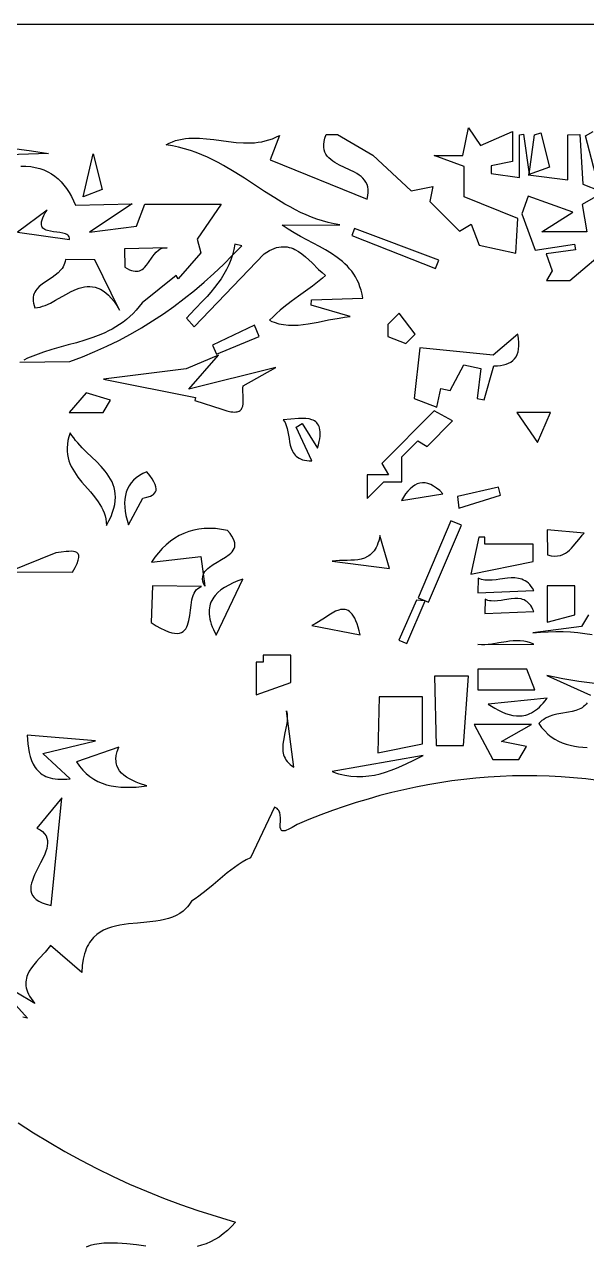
# Model space of a CAD drawing. Header units: metres. Extents: x 0 to 50, y 0 to 30.
# Drawn here: x 26.29 to 32.59, y 16.33 to 30 of the extents above; entities that cross this region are included whole.
import ezdxf

# ---------------------------------------------------------------- set-up
doc = ezdxf.new("R2010")
doc.units = ezdxf.units.M

msp = doc.modelspace()

# ---------------------------------------------------------------- linework, layer by layer
for points in [[(48, 30), (2, 30)], [(26.238218, 26.222037), (26.797942, 26.228798), (26.797942, 26.228798), (26.939576, 26.28139), (27.078008, 26.338122), (27.213312, 26.398916), (27.345566, 26.463694), (27.474843, 26.532381), (27.601221, 26.604899), (27.724773, 26.681171), (27.845577, 26.76112), (27.963708, 26.844668), (28.07924, 26.931739), (28.192251, 27.022255), (28.302815, 27.11614), (28.411007, 27.213316), (28.516905, 27.313707), (28.620583, 27.417235), (28.722116, 27.523822), (28.644764, 27.54187), (28.644764, 27.54187), (28.63483, 27.481486), (28.620415, 27.423064), (28.601796, 27.366431), (28.57925, 27.311414), (28.553054, 27.257839), (28.523482, 27.205535), (28.490813, 27.154328), (28.455323, 27.104047), (28.417288, 27.054517), (28.376985, 27.005566), (28.334689, 26.957022), (28.290679, 26.908712), (28.198617, 26.812102), (28.103013, 26.714353), (28.190136, 26.615785), (28.975247, 27.433006), (28.975247, 27.433006), (29.004464, 27.452338), (29.032804, 27.468758), (29.060304, 27.482385), (29.087003, 27.493336), (29.112936, 27.501727), (29.138142, 27.507678), (29.162659, 27.511305), (29.186522, 27.512725), (29.20977, 27.512056), (29.232439, 27.509416), (29.254568, 27.504922), (29.276192, 27.498692), (29.297351, 27.490842), (29.31808, 27.481491), (29.358401, 27.458753), (29.397453, 27.431419), (29.435534, 27.400428), (29.472944, 27.366719), (29.50998, 27.331233), (29.584123, 27.258686), (29.621828, 27.223505), (29.660352, 27.190305), (29.660352, 27.190305), (29.625978, 27.159191), (29.590376, 27.12913), (29.515997, 27.071237), (29.438232, 27.014765), (29.358097, 26.957853), (29.27661, 26.898641), (29.194787, 26.835268), (29.154068, 26.80144), (29.113645, 26.765874), (29.073648, 26.728336), (29.034202, 26.688596), (29.034202, 26.688596), (29.060141, 26.676991), (29.086221, 26.666935), (29.138806, 26.651182), (29.191959, 26.640765), (29.245684, 26.635109), (29.299983, 26.633639), (29.354859, 26.635782), (29.410314, 26.640964), (29.466351, 26.648611), (29.580182, 26.669003), (29.696373, 26.692364), (29.814946, 26.714104), (29.875133, 26.722931), (29.935923, 26.72963), (29.49985, 26.856395), (29.506018, 26.916368), (30.078044, 26.937508), (30.078044, 26.937508), (30.070133, 26.982274), (30.059877, 27.02474), (30.047378, 27.065011), (30.032742, 27.103192), (30.016071, 27.139391), (29.99747, 27.173711), (29.977043, 27.206259), (29.954893, 27.237141), (29.931124, 27.266462), (29.90584, 27.294328), (29.879146, 27.320844), (29.851144, 27.346117), (29.82194, 27.370251), (29.791636, 27.393353), (29.728145, 27.436883), (29.661504, 27.47755), (29.592543, 27.516202), (29.450987, 27.590837), (29.380053, 27.628512), (29.310123, 27.667552), (29.242029, 27.708803), (29.176601, 27.75311), (29.822936, 27.758919), (29.822936, 27.758919), (29.756557, 27.769915), (29.691505, 27.784185), (29.627685, 27.801511), (29.564998, 27.821674), (29.503347, 27.844456), (29.442636, 27.869639), (29.382767, 27.897005), (29.323643, 27.926336), (29.265167, 27.957412), (29.207242, 27.990017), (29.092655, 28.058937), (28.979106, 28.131349), (28.865816, 28.205507), (28.752009, 28.279666), (28.636909, 28.352078), (28.519736, 28.420999), (28.46013, 28.453605), (28.399715, 28.484682), (28.338393, 28.514013), (28.276068, 28.541381), (28.212642, 28.566565), (28.148018, 28.589349), (28.082099, 28.609514), (28.014788, 28.626841), (27.945988, 28.641113), (27.875601, 28.65211), (27.875601, 28.65211), (27.910288, 28.670856), (27.945678, 28.686525), (27.981734, 28.699326), (28.018416, 28.709468), (28.055686, 28.717158), (28.093505, 28.722603), (28.131836, 28.726013), (28.17064, 28.727595), (28.249512, 28.726108), (28.329815, 28.719805), (28.411241, 28.71035), (28.493482, 28.699408), (28.576232, 28.688642), (28.659183, 28.679717), (28.742028, 28.674296), (28.783314, 28.67342), (28.824459, 28.674044), (28.865423, 28.676376), (28.906169, 28.680625), (28.946658, 28.686997), (28.986851, 28.695702), (29.02671, 28.706946), (29.066197, 28.720939), (29.105274, 28.737888), (29.143901, 28.758001), (29.042516, 28.484323), (30.128707, 28.044942), (30.128707, 28.044942), (30.137043, 28.084054), (30.140606, 28.119856), (30.139727, 28.152573), (30.134735, 28.18243), (30.125963, 28.20965), (30.11374, 28.23446), (30.098398, 28.257084), (30.080268, 28.277746), (30.059681, 28.296672), (30.036967, 28.314086), (30.012457, 28.330213), (29.986482, 28.345278), (29.93146, 28.373121), (29.87455, 28.399412), (29.818396, 28.42595), (29.765647, 28.454534), (29.741376, 28.470155), (29.718949, 28.486961), (29.698696, 28.505178), (29.680948, 28.525031), (29.666037, 28.546743), (29.654292, 28.57054), (29.646046, 28.596647), (29.641628, 28.625288), (29.64137, 28.656688), (29.645602, 28.691073), (29.654656, 28.728666), (29.668862, 28.769693), (29.79523, 28.767559), (30.19109, 28.536617), (30.621009, 28.136242), (30.861654, 28.185303), (30.829131, 28.018485), (31.161856, 27.685487), (31.292599, 27.763997), (31.380754, 27.531398), (31.794064, 27.441061), (31.816002, 27.828941), (31.213045, 28.070573), (31.213045, 28.410471), (30.876813, 28.531614), (31.200113, 28.531614), (31.263673, 28.84389), (31.396047, 28.645165), (31.756191, 28.802562), (31.756191, 28.466901), (31.514983, 28.417725), (31.517119, 28.330097), (31.833783, 28.28688), (31.833783, 28.764582), (31.87995, 28.770883), (31.940766, 28.324531), (32.000509, 28.763007), (32.07405, 28.78556), (32.168781, 28.400707), (31.932173, 28.315458), (32.376928, 28.259818), (32.376928, 28.764582), (32.508635, 28.76787), (32.542372, 28.211739), (32.734108, 28.138952), (32.572945, 28.754949), (32.66086, 28.800547)], [(26.175326, 28.611123), (26.366697, 28.585841), (26.558029, 28.557268), (25.548817, 28.521498)], [(27.056743, 28.55342), (27.161139, 28.152904), (26.946386, 28.071379), (27.056743, 28.55342)], [(26.246695, 28.414408), (26.304252, 28.413346), (26.358834, 28.408376), (26.410532, 28.399583), (26.459434, 28.387053), (26.50563, 28.370872), (26.549208, 28.351124), (26.590258, 28.327896), (26.628868, 28.301274), (26.665128, 28.271344), (26.699127, 28.23819), (26.730953, 28.201898), (26.760696, 28.162556), (26.788444, 28.120247), (26.814288, 28.075058), (26.838315, 28.027074), (26.860615, 27.976382), (27.494566, 27.991988), (27.016942, 27.67331), (27.544736, 27.740744), (27.638454, 27.988022), (28.491134, 27.988022), (28.222913, 27.595515), (28.262814, 27.442433), (28.011088, 27.151741), (27.987174, 27.191247), (27.60551, 26.885843), (27.60551, 26.885843), (27.573345, 26.842716), (27.539808, 26.802547), (27.504968, 26.765184), (27.468893, 26.730476), (27.431652, 26.69827), (27.393316, 26.668417), (27.353952, 26.640765), (27.31363, 26.615162), (27.27242, 26.591457), (27.230389, 26.569498), (27.187608, 26.549135), (27.144146, 26.530216), (27.055453, 26.496105), (26.964863, 26.465954), (26.872929, 26.438552), (26.780205, 26.41269), (26.594596, 26.360739), (26.502817, 26.332229), (26.412459, 26.300416), (26.324075, 26.264089), (26.280797, 26.243855)], [(31.930903, 28.076824), (31.859564, 27.878499), (32.011305, 27.474511), (32.451962, 27.539467), (32.460816, 27.47588), (32.133393, 27.431195), (32.201376, 27.2422), (32.136392, 27.133805), (32.397276, 27.133805), (32.855756, 27.521878), (32.684983, 28.072054), (32.537762, 27.983649), (32.586592, 27.677398), (32.082663, 27.677398), (32.430824, 27.898568), (31.930903, 28.076824)], [(26.209432, 27.673648), (26.795156, 27.59474), (26.795156, 27.59474), (26.793256, 27.609267), (26.788794, 27.621827), (26.781986, 27.632588), (26.77305, 27.641718), (26.762205, 27.649387), (26.749666, 27.655765), (26.720378, 27.66532), (26.686926, 27.671736), (26.65105, 27.676367), (26.614487, 27.680563), (26.578977, 27.685679), (26.546258, 27.693066), (26.531489, 27.698034), (26.51807, 27.704077), (26.506219, 27.711364), (26.496152, 27.720065), (26.488087, 27.730348), (26.482242, 27.742382), (26.478833, 27.756337), (26.478079, 27.772382), (26.480196, 27.790685), (26.485402, 27.811416), (26.493914, 27.834743), (26.50595, 27.860837), (26.521727, 27.889865), (26.541462, 27.921998), (26.209432, 27.673648)], [(29.955448, 27.636247), (30.894326, 27.267802), (30.930129, 27.362231), (29.98649, 27.717132), (29.955448, 27.636247)], [(27.411029, 27.488275), (27.41448, 27.28221), (27.41448, 27.28221), (27.440232, 27.267065), (27.464304, 27.255282), (27.486792, 27.246666), (27.507795, 27.241024), (27.527407, 27.238159), (27.545728, 27.237878), (27.562852, 27.239985), (27.578878, 27.244287), (27.593902, 27.250587), (27.608021, 27.258692), (27.621333, 27.268406), (27.633933, 27.279535), (27.657387, 27.30526), (27.679159, 27.334306), (27.72076, 27.396137), (27.742139, 27.425804), (27.764937, 27.452563), (27.78993, 27.474855), (27.803491, 27.483839), (27.817892, 27.491122), (27.833229, 27.496509), (27.849599, 27.499806), (27.867099, 27.500818), (27.885826, 27.49935), (27.411029, 27.488275)], [(26.748189, 27.368664), (26.748189, 27.368664), (26.744827, 27.346037), (26.7392, 27.324833), (26.731485, 27.304947), (26.721863, 27.286272), (26.710512, 27.268704), (26.697613, 27.252137), (26.667883, 27.221584), (26.634107, 27.19377), (26.597718, 27.167851), (26.522836, 27.118323), (26.487209, 27.093027), (26.454704, 27.066252), (26.426753, 27.037154), (26.414934, 27.02147), (26.404791, 27.004889), (26.396503, 26.987305), (26.39025, 26.968613), (26.386211, 26.948708), (26.384565, 26.927483), (26.385491, 26.904834), (26.389168, 26.880656), (26.395776, 26.854842), (26.405493, 26.827287), (26.405493, 26.827287), (26.434304, 26.830756), (26.463136, 26.836862), (26.491993, 26.845316), (26.520879, 26.855826), (26.578748, 26.881849), (26.63677, 26.912606), (26.753378, 26.97901), (26.812016, 27.010003), (26.870911, 27.036419), (26.900463, 27.047184), (26.93009, 27.055933), (26.959794, 27.062373), (26.989579, 27.066215), (27.019448, 27.067168), (27.049404, 27.06494), (27.079451, 27.059241), (27.109592, 27.04978), (27.13983, 27.036266), (27.170168, 27.018407), (27.20061, 26.995914), (27.231159, 26.968495), (27.261818, 26.935859), (27.292591, 26.897715), (27.323481, 26.853773), (27.354491, 26.803742), (27.078821, 27.366773), (26.748189, 27.368664)], [(30.485816, 26.768373), (30.359532, 26.641984), (30.359532, 26.507201), (30.561918, 26.430371), (30.666928, 26.535468), (30.485816, 26.768373)], [(28.438667, 26.310512), (28.919525, 26.505719), (28.864059, 26.634556), (28.394692, 26.409555), (28.438667, 26.310512)], [(31.81381, 26.532547), (31.540868, 26.297057), (30.719336, 26.381836), (30.652905, 25.814749), (30.909747, 25.717246), (30.954152, 25.924644), (31.058524, 25.90226), (31.212382, 26.190981), (31.400616, 26.150612), (31.35868, 25.814847), (31.439108, 25.7973), (31.548451, 26.180127), (31.548451, 26.180127), (31.585902, 26.180901), (31.621113, 26.183988), (31.653969, 26.189498), (31.684354, 26.197545), (31.71215, 26.208238), (31.737242, 26.221691), (31.759512, 26.238015), (31.778846, 26.257321), (31.795126, 26.279722), (31.808236, 26.305328), (31.818059, 26.334253), (31.82448, 26.366606), (31.827382, 26.4025), (31.826649, 26.442047), (31.822163, 26.485359), (31.81381, 26.532547)], [(27.175146, 26.028634), (28.204369, 25.823556), (28.198167, 25.789632), (28.499594, 25.694667), (28.499594, 25.694667), (28.55559, 25.676273), (28.602333, 25.665649), (28.622488, 25.663041), (28.640633, 25.662123), (28.656869, 25.662811), (28.671297, 25.665021), (28.684018, 25.668668), (28.695133, 25.67367), (28.704743, 25.67994), (28.71295, 25.687397), (28.719854, 25.695954), (28.725556, 25.705529), (28.73376, 25.727393), (28.73837, 25.752316), (28.740194, 25.779625), (28.738718, 25.838709), (28.735801, 25.89926), (28.735822, 25.928403), (28.737908, 25.955894), (29.106299, 26.159095), (28.12903, 25.918589), (28.463082, 26.299657), (28.100396, 26.143898), (27.175146, 26.028634)], [(26.981265, 25.875386), (26.789183, 25.658341), (27.170493, 25.658341), (27.252949, 25.795881), (26.981265, 25.875386)], [(29.188022, 25.574383), (29.188022, 25.574383), (29.1984, 25.560386), (29.207438, 25.545488), (29.222023, 25.51334), (29.232829, 25.478641), (29.240906, 25.442093), (29.253082, 25.366255), (29.259283, 25.328368), (29.266963, 25.291437), (29.277171, 25.256163), (29.290961, 25.223249), (29.299527, 25.207895), (29.309383, 25.193394), (29.320659, 25.179834), (29.333488, 25.167302), (29.348001, 25.155885), (29.364329, 25.145672), (29.382604, 25.13675), (29.402957, 25.129207), (29.425519, 25.12313), (29.450423, 25.118608), (29.477799, 25.115727), (29.507778, 25.114576), (29.331447, 25.492789), (29.399092, 25.53428), (29.572768, 25.25941), (29.572768, 25.25941), (29.582724, 25.296474), (29.590439, 25.330752), (29.595995, 25.362347), (29.599475, 25.391363), (29.600962, 25.417901), (29.600537, 25.442065), (29.598283, 25.463959), (29.594281, 25.483684), (29.588615, 25.501344), (29.581367, 25.517042), (29.572618, 25.53088), (29.562451, 25.542963), (29.550949, 25.553392), (29.538193, 25.562271), (29.524266, 25.569703), (29.50925, 25.57579), (29.47628, 25.584344), (29.439941, 25.588756), (29.400892, 25.58985), (29.359791, 25.58845), (29.274063, 25.581462), (29.188022, 25.574383)], [(30.126755, 24.695406), (30.312976, 24.88178), (30.514716, 24.88178), (30.514716, 25.161342), (30.694148, 25.340922), (30.799451, 25.277687), (31.085108, 25.563579), (30.876928, 25.673988), (30.290668, 25.087245), (30.367291, 24.959436), (30.126755, 24.959436), (30.126755, 24.695406)], [(31.80394, 25.658341), (32.035832, 25.32311), (32.1821, 25.658341), (31.80394, 25.658341)], [(26.802399, 25.430965), (26.802399, 25.430965), (26.787327, 25.385735), (26.776498, 25.342465), (26.769667, 25.301042), (26.766589, 25.261352), (26.767018, 25.223282), (26.770708, 25.186719), (26.777415, 25.151549), (26.786893, 25.117659), (26.798896, 25.084935), (26.813179, 25.053265), (26.829496, 25.022534), (26.847602, 24.99263), (26.888201, 24.934847), (26.933011, 24.87901), (27.027413, 24.769543), (27.073077, 24.7141), (27.115099, 24.656975), (27.134131, 24.627498), (27.151516, 24.597261), (27.167009, 24.566149), (27.180364, 24.53405), (27.191336, 24.50085), (27.19968, 24.466437), (27.20515, 24.430695), (27.2075, 24.393513), (27.2075, 24.393513), (27.235416, 24.444676), (27.258438, 24.493578), (27.276791, 24.540324), (27.290705, 24.585019), (27.300407, 24.627769), (27.306125, 24.668678), (27.308087, 24.707852), (27.306519, 24.745396), (27.301651, 24.781415), (27.293709, 24.816014), (27.282922, 24.8493), (27.269517, 24.881376), (27.253722, 24.912348), (27.235765, 24.942321), (27.215873, 24.9714), (27.194274, 24.999692), (27.146867, 25.054329), (27.095366, 25.107076), (26.987367, 25.210261), (26.934513, 25.262383), (26.884853, 25.31598), (26.861789, 25.343595), (26.840207, 25.371894), (26.820334, 25.400982), (26.802399, 25.430965)], [(27.454369, 24.399586), (27.616557, 24.697987), (27.616557, 24.697987), (27.660684, 24.708909), (27.701264, 24.722542), (27.719048, 24.731117), (27.734536, 24.741259), (27.747258, 24.753264), (27.756743, 24.76743), (27.762523, 24.784053), (27.764126, 24.803429), (27.761084, 24.825856), (27.752927, 24.851629), (27.739183, 24.881045), (27.719385, 24.914401), (27.693061, 24.951993), (27.659743, 24.994118), (27.659743, 24.994118), (27.615874, 24.974242), (27.576441, 24.951829), (27.541381, 24.926929), (27.510629, 24.899591), (27.484121, 24.869866), (27.461793, 24.837803), (27.443583, 24.803452), (27.429424, 24.766864), (27.419254, 24.728087), (27.413009, 24.687173), (27.410624, 24.644171), (27.412036, 24.59913), (27.41718, 24.552102), (27.425993, 24.503135), (27.43841, 24.45228), (27.454369, 24.399586)], [(30.510707, 24.672645), (30.976576, 24.748302), (30.976576, 24.748302), (30.940916, 24.782918), (30.906251, 24.811553), (30.872554, 24.834366), (30.8398, 24.851513), (30.807961, 24.863151), (30.777012, 24.869439), (30.746927, 24.870533), (30.71768, 24.866592), (30.689243, 24.857771), (30.661592, 24.844229), (30.6347, 24.826123), (30.608541, 24.803611), (30.583088, 24.77685), (30.558316, 24.745997), (30.534198, 24.711209), (30.510707, 24.672645)], [(31.154582, 24.587432), (31.622971, 24.733644), (31.597439, 24.819823), (31.138004, 24.715242), (31.154582, 24.587432)], [(27.711603, 23.982843), (28.264543, 24.044702), (28.308814, 23.714885), (28.308814, 23.714885), (28.296011, 23.743157), (28.288158, 23.769487), (28.284895, 23.794013), (28.285859, 23.816871), (28.29069, 23.8382), (28.299028, 23.858134), (28.310512, 23.876813), (28.324779, 23.894372), (28.341471, 23.91095), (28.360225, 23.926682), (28.402478, 23.956159), (28.44865, 23.9839), (28.495856, 24.011002), (28.541206, 24.038561), (28.581814, 24.067674), (28.599437, 24.083155), (28.614793, 24.099436), (28.627519, 24.116653), (28.637255, 24.134944), (28.643639, 24.154446), (28.646312, 24.175295), (28.644912, 24.197629), (28.639079, 24.221585), (28.62845, 24.2473), (28.612666, 24.27491), (28.591366, 24.304554), (28.564188, 24.336368), (28.564188, 24.336368), (28.495898, 24.349487), (28.429654, 24.357558), (28.365447, 24.360656), (28.303268, 24.358856), (28.243105, 24.352235), (28.184949, 24.340868), (28.128791, 24.324831), (28.07462, 24.3042), (28.022426, 24.27905), (27.9722, 24.249457), (27.923931, 24.215498), (27.87761, 24.177246), (27.833226, 24.13478), (27.790771, 24.088173), (27.750233, 24.037502), (27.711603, 23.982843)], [(30.814252, 23.532912), (31.18437, 24.394804), (31.066709, 24.445011), (30.700895, 23.581398), (30.814252, 23.532912)], [(32.144151, 24.345826), (32.146202, 24.063827), (32.146202, 24.063827), (32.187996, 24.054455), (32.226036, 24.050633), (32.260667, 24.051871), (32.292238, 24.057678), (32.321095, 24.067562), (32.347584, 24.081034), (32.372054, 24.097601), (32.39485, 24.116774), (32.41632, 24.13806), (32.436811, 24.160971), (32.476242, 24.209697), (32.515919, 24.259026), (32.536717, 24.282689), (32.558617, 24.30503), (32.144151, 24.345826)], [(30.27071, 24.279071), (30.27071, 24.279071), (30.264199, 24.248057), (30.256631, 24.219458), (30.248046, 24.193176), (30.238485, 24.169113), (30.227986, 24.147168), (30.216589, 24.127245), (30.204334, 24.109243), (30.191261, 24.093065), (30.17741, 24.078611), (30.162819, 24.065782), (30.147528, 24.054481), (30.131578, 24.044607), (30.097858, 24.028749), (30.061974, 24.017418), (30.024245, 24.009825), (29.984987, 24.005178), (29.944518, 24.002687), (29.903156, 24.001564), (29.819019, 24.000256), (29.776879, 23.998491), (29.735115, 23.994933), (30.379297, 23.911949), (30.27071, 24.279071)], [(31.38027, 24.260532), (31.290374, 23.848564), (31.988967, 23.989158), (31.988967, 24.182876), (31.445822, 24.182876), (31.445822, 24.260532), (31.38027, 24.260532)], [(26.114424, 23.872252), (26.827727, 23.87089), (26.827727, 23.87089), (26.85796, 23.923427), (26.879181, 23.967761), (26.892126, 24.004532), (26.89753, 24.034381), (26.897634, 24.04691), (26.896128, 24.057949), (26.893104, 24.067577), (26.888654, 24.075875), (26.88287, 24.082923), (26.875844, 24.088801), (26.858432, 24.097367), (26.837153, 24.102214), (26.812742, 24.103982), (26.785934, 24.103312), (26.757464, 24.100844), (26.698477, 24.093077), (26.641659, 24.085806), (26.114424, 23.872252)], [(28.733804, 23.7931), (28.733804, 23.7931), (28.678053, 23.7724), (28.625449, 23.750134), (28.576383, 23.726107), (28.531243, 23.700123), (28.490419, 23.671988), (28.454301, 23.641508), (28.423277, 23.608488), (28.409797, 23.590965), (28.397737, 23.572733), (28.387145, 23.553769), (28.37807, 23.534048), (28.370561, 23.513547), (28.364666, 23.492239), (28.360434, 23.470102), (28.357914, 23.447111), (28.357154, 23.423242), (28.358203, 23.39847), (28.36111, 23.37277), (28.365923, 23.34612), (28.372691, 23.318493), (28.381463, 23.289867), (28.392287, 23.260215), (28.405212, 23.229516), (28.43756, 23.164872), (28.733804, 23.7931)], [(31.369952, 23.801492), (31.36823, 23.639284), (31.995624, 23.665933), (31.995624, 23.665933), (31.98107, 23.690177), (31.965817, 23.711628), (31.949905, 23.730436), (31.93337, 23.746751), (31.91625, 23.760724), (31.898582, 23.772505), (31.880405, 23.782244), (31.861754, 23.790091), (31.842669, 23.796197), (31.823186, 23.800711), (31.783179, 23.805567), (31.742031, 23.805861), (31.700044, 23.802794), (31.614753, 23.791386), (31.572049, 23.785448), (31.529706, 23.780956), (31.488025, 23.779113), (31.447305, 23.78112), (31.4274, 23.783943), (31.407848, 23.788179), (31.388686, 23.793979), (31.369952, 23.801492)], [(27.721398, 23.718237), (27.707734, 23.305786), (27.707734, 23.305786), (27.763784, 23.271191), (27.814589, 23.242942), (27.860424, 23.220709), (27.901566, 23.204162), (27.938292, 23.19297), (27.970878, 23.186804), (27.999601, 23.185333), (28.024738, 23.188228), (28.046565, 23.195157), (28.065359, 23.205792), (28.081396, 23.219802), (28.094953, 23.236857), (28.106307, 23.256627), (28.115734, 23.278782), (28.123512, 23.302991), (28.129915, 23.328925), (28.139709, 23.384645), (28.147328, 23.443303), (28.154986, 23.502257), (28.164895, 23.558866), (28.171386, 23.585466), (28.179269, 23.61049), (28.188822, 23.633607), (28.20032, 23.654488), (28.214042, 23.672802), (28.230262, 23.688219), (28.249259, 23.700409), (28.271307, 23.709041), (27.721398, 23.718237)], [(32.144151, 23.71694), (32.144151, 23.310653), (32.45452, 23.391685), (32.45452, 23.71694), (32.144151, 23.71694)], [(30.679863, 23.557265), (30.483949, 23.109165), (30.572458, 23.070887), (30.777411, 23.548776), (30.679863, 23.557265)], [(31.447775, 23.56847), (31.445822, 23.406316), (31.995341, 23.428644), (31.995341, 23.428644), (31.98427, 23.454172), (31.972358, 23.476753), (31.959649, 23.496543), (31.946188, 23.513702), (31.932022, 23.528388), (31.917195, 23.540758), (31.901752, 23.550973), (31.885738, 23.559188), (31.869199, 23.565564), (31.852181, 23.570258), (31.816883, 23.575234), (31.780208, 23.575383), (31.742517, 23.571972), (31.66553, 23.559532), (31.626958, 23.553037), (31.588816, 23.548048), (31.551465, 23.54583), (31.515267, 23.54765), (31.497713, 23.55047), (31.480583, 23.554774), (31.463922, 23.560721), (31.447775, 23.56847)], [(29.50962, 23.275225), (30.047922, 23.167195), (30.047922, 23.167195), (30.0373, 23.213884), (30.025981, 23.255705), (30.013994, 23.292865), (30.00137, 23.325572), (29.988138, 23.354033), (29.974328, 23.378455), (29.95997, 23.399046), (29.945093, 23.416013), (29.929727, 23.429564), (29.913901, 23.439906), (29.897646, 23.447246), (29.880991, 23.451792), (29.863965, 23.45375), (29.846599, 23.453329), (29.828922, 23.450736), (29.810964, 23.446177), (29.774323, 23.431995), (29.736914, 23.412442), (29.698973, 23.389176), (29.660739, 23.363857), (29.584341, 23.313695), (29.546652, 23.292169), (29.50962, 23.275225)], [(32.608351, 23.391116), (32.530099, 23.260588), (31.985276, 23.192226)], [(31.368792, 23.061367), (31.99467, 23.063699), (31.99467, 23.063699), (31.957295, 23.079922), (31.919334, 23.091389), (31.880861, 23.098652), (31.841953, 23.102262), (31.802687, 23.102771), (31.763137, 23.10073), (31.723381, 23.09669), (31.683493, 23.091203), (31.603629, 23.078092), (31.524152, 23.065808), (31.484749, 23.061355), (31.445671, 23.058763), (31.406993, 23.058583), (31.368792, 23.061367)], [(31.985276, 23.192226), (31.985276, 23.192226), (32.070679, 23.198158), (32.155535, 23.20264), (32.239732, 23.20517), (32.323155, 23.205246), (32.405692, 23.202365), (32.48723, 23.196026), (32.567655, 23.185727), (32.646854, 23.170964)], [(28.962872, 22.94038), (28.962872, 22.862724), (28.88528, 22.862724), (28.88528, 22.495799), (29.273241, 22.634933), (29.273241, 22.94038), (28.962872, 22.94038)], [(30.882522, 22.707411), (30.899753, 21.930851), (31.206694, 21.930851), (31.26192, 22.707411), (30.882522, 22.707411)], [(31.36823, 22.785068), (31.36823, 22.552099), (32.005021, 22.552099), (31.916726, 22.785068), (31.36823, 22.785068)], [(32.141042, 22.713307), (32.6292, 22.495112)], [(32.679044, 22.624864), (32.498986, 22.648391), (32.409205, 22.662204), (32.31961, 22.677546), (32.230217, 22.694539), (32.141042, 22.713307)], [(30.261726, 22.474443), (30.245999, 21.850101), (30.747492, 21.950062), (30.747492, 22.474443), (30.261726, 22.474443)], [(31.484618, 22.393667), (31.484618, 22.393667), (31.559103, 22.347915), (31.597568, 22.326551), (31.636771, 22.307069), (31.676657, 22.290123), (31.717167, 22.27637), (31.758246, 22.266464), (31.799836, 22.261061), (31.841881, 22.260817), (31.863056, 22.262834), (31.884324, 22.266387), (31.905677, 22.271557), (31.927107, 22.278426), (31.948609, 22.287076), (31.970175, 22.297589), (31.991798, 22.310047), (32.01347, 22.324532), (32.035185, 22.341126), (32.056936, 22.359911), (32.078715, 22.380968), (32.100515, 22.40438), (32.12233, 22.430229), (32.144151, 22.458595), (31.484618, 22.393667)], [(29.222815, 22.317199), (29.222815, 22.317199), (29.227539, 22.298547), (29.230682, 22.27945), (29.232799, 22.240074), (29.230323, 22.19938), (29.22441, 22.157672), (29.206904, 22.072443), (29.189534, 21.98684), (29.183792, 21.944665), (29.181554, 21.903315), (29.183978, 21.863099), (29.187299, 21.843511), (29.192219, 21.824322), (29.198883, 21.805568), (29.207435, 21.78729), (29.21802, 21.769525), (29.230783, 21.752311), (29.245868, 21.735686), (29.263419, 21.71969), (29.283582, 21.70436), (29.3065, 21.689735), (29.222815, 22.317199)], [(32.592733, 22.408601), (32.580332, 22.392296), (32.566766, 22.377833), (32.55211, 22.365068), (32.53644, 22.353857), (32.519829, 22.344058), (32.502352, 22.335525), (32.465101, 22.321688), (32.425285, 22.311195), (32.383501, 22.302898), (32.296421, 22.288295), (32.252322, 22.27969), (32.208645, 22.268684), (32.165991, 22.254127), (32.124955, 22.234871), (32.105232, 22.223122), (32.086137, 22.209766), (32.067747, 22.194661), (32.050134, 22.177663), (32.050134, 22.177663), (32.082157, 22.132718), (32.116254, 22.092982), (32.152305, 22.058134), (32.190186, 22.027854), (32.229775, 22.001821), (32.270949, 21.979713), (32.313587, 21.961212), (32.357566, 21.945995), (32.402764, 21.933742), (32.449058, 21.924133), (32.496325, 21.916846), (32.544444, 21.911562), (32.593292, 21.907958)], [(31.327478, 22.163819), (31.534421, 21.775539), (31.826024, 21.775539), (31.911375, 21.917908), (31.634175, 21.974422), (31.967241, 22.163819), (31.327478, 22.163819)], [(26.319132, 22.047828), (26.319132, 22.047828), (26.327727, 21.948407), (26.334306, 21.899618), (26.343077, 21.852093), (26.354541, 21.806321), (26.3692, 21.762789), (26.387557, 21.721984), (26.410112, 21.684393), (26.423121, 21.666956), (26.437368, 21.650506), (26.452916, 21.635103), (26.469828, 21.620808), (26.488166, 21.607683), (26.507992, 21.595788), (26.529371, 21.585184), (26.552364, 21.575933), (26.577035, 21.568095), (26.603445, 21.561731), (26.631659, 21.556902), (26.661738, 21.553669), (26.693745, 21.552094), (26.727743, 21.552236), (26.763795, 21.554157), (26.801964, 21.557917), (26.496259, 21.841353), (27.086129, 21.981562), (26.319132, 22.047828)], [(27.344671, 21.911149), (26.87057, 21.748536), (26.87057, 21.748536), (26.904647, 21.698976), (26.941232, 21.654907), (26.980223, 21.616084), (27.021522, 21.582264), (27.065027, 21.553202), (27.110638, 21.528656), (27.158256, 21.50838), (27.207779, 21.492132), (27.259108, 21.479666), (27.312141, 21.47074), (27.36678, 21.465109), (27.422923, 21.462529), (27.480471, 21.462756), (27.539322, 21.465547), (27.599377, 21.470658), (27.660536, 21.477844), (27.660536, 21.477844), (27.578155, 21.506369), (27.538811, 21.52182), (27.501261, 21.538382), (27.46593, 21.556296), (27.433239, 21.5758), (27.403612, 21.597137), (27.377472, 21.620544), (27.355243, 21.646262), (27.337347, 21.674531), (27.324208, 21.705591), (27.319555, 21.722243), (27.316249, 21.739682), (27.314344, 21.757939), (27.313893, 21.777043), (27.317562, 21.817915), (27.327681, 21.862537), (27.344671, 21.911149)], [(30.755595, 21.819042), (29.736249, 21.63839), (29.736249, 21.63839), (29.772216, 21.625741), (29.80779, 21.614844), (29.842981, 21.605642), (29.877804, 21.598078), (29.946395, 21.587633), (30.013666, 21.583052), (30.079721, 21.583878), (30.144662, 21.589654), (30.208594, 21.599923), (30.271619, 21.614226), (30.333842, 21.632108), (30.395364, 21.65311), (30.45629, 21.676775), (30.516724, 21.702645), (30.636525, 21.759176), (30.755595, 21.819042)], [(32.715708, 21.540444), (32.577576, 21.556959), (32.439716, 21.570312), (32.302129, 21.580521), (32.164813, 21.587606), (32.027769, 21.591585), (31.890997, 21.592477), (31.754494, 21.5903), (31.618263, 21.585074), (31.482301, 21.576816), (31.34661, 21.565545), (31.211187, 21.551281), (31.076034, 21.534042), (30.94115, 21.513847), (30.806535, 21.490714), (30.672187, 21.464662), (30.538107, 21.43571), (30.404295, 21.403877), (30.27075, 21.36918), (30.137471, 21.33164), (30.00446, 21.291274), (29.871714, 21.248101), (29.739234, 21.202141), (29.60702, 21.153411), (29.47507, 21.101931), (29.343386, 21.047719), (29.343386, 21.047719), (29.286368, 21.012028), (29.241885, 20.988688), (29.223874, 20.981247), (29.208431, 20.976413), (29.195368, 20.974023), (29.184497, 20.973919), (29.175629, 20.975938), (29.168575, 20.97992), (29.163147, 20.985706), (29.159157, 20.993134), (29.154736, 21.012273), (29.153803, 21.036055), (29.15637, 21.092404), (29.156855, 21.122402), (29.154796, 21.151902), (29.148686, 21.179621), (29.143641, 21.192411), (29.137017, 21.204273), (29.128627, 21.215048), (29.118281, 21.224574), (29.105791, 21.232691), (29.090969, 21.239238), (28.819972, 20.673777), (28.819972, 20.673777), (28.772612, 20.649694), (28.727045, 20.623562), (28.683058, 20.59564), (28.640439, 20.566187), (28.558454, 20.503719), (28.479387, 20.438225), (28.401538, 20.371773), (28.323204, 20.306429), (28.242685, 20.24426), (28.201074, 20.215012), (28.158278, 20.187333), (28.158278, 20.187333), (28.145032, 20.165503), (28.130871, 20.145133), (28.11583, 20.126166), (28.099945, 20.108546), (28.065782, 20.077124), (28.028664, 20.050417), (27.98887, 20.027974), (27.946683, 20.009347), (27.902382, 19.994085), (27.856248, 19.981739), (27.808564, 19.971859), (27.759609, 19.963996), (27.659013, 19.95252), (27.556706, 19.943714), (27.454938, 19.933981), (27.404957, 19.927643), (27.355954, 19.919723), (27.308209, 19.909774), (27.262004, 19.897343), (27.217618, 19.881983), (27.175334, 19.863244), (27.135432, 19.840675), (27.098192, 19.813827), (27.063897, 19.78225), (27.047941, 19.764548), (27.032827, 19.745496), (27.018588, 19.725036), (27.005262, 19.703113), (26.992882, 19.679671), (26.981484, 19.654653), (26.971103, 19.628003), (26.961774, 19.599665), (26.953532, 19.569583), (26.946413, 19.5377), (26.935681, 19.468309), (26.92986, 19.391041), (26.580993, 19.693563), (26.580993, 19.693563), (26.551728, 19.655999), (26.520383, 19.619391), (26.455318, 19.547882), (26.423529, 19.512401), (26.393523, 19.476716), (26.366267, 19.440538), (26.342727, 19.403576), (26.323868, 19.365541), (26.316496, 19.346031), (26.310657, 19.326143), (26.306471, 19.305843), (26.304058, 19.285093), (26.303541, 19.263857), (26.305039, 19.2421), (26.308673, 19.219784), (26.314565, 19.196874), (26.322834, 19.173334), (26.333601, 19.149127), (26.346988, 19.124216), (26.363114, 19.098567), (26.382102, 19.072142), (26.40407, 19.044906), (26.192037, 19.168693)], [(26.7066, 21.344044), (26.427246, 21.00614), (26.427246, 21.00614), (26.463244, 20.987253), (26.492112, 20.966424), (26.514361, 20.943794), (26.530506, 20.919504), (26.541059, 20.893696), (26.546532, 20.866513), (26.547439, 20.838094), (26.544293, 20.808582), (26.537607, 20.778118), (26.527893, 20.746845), (26.515664, 20.714903), (26.501434, 20.682434), (26.46902, 20.616482), (26.434755, 20.550122), (26.402741, 20.484486), (26.38886, 20.452293), (26.377082, 20.420706), (26.367917, 20.389867), (26.36188, 20.359916), (26.359484, 20.330996), (26.36124, 20.303249), (26.367663, 20.276814), (26.379265, 20.251835), (26.396559, 20.228453), (26.420058, 20.20681), (26.450275, 20.187046), (26.487722, 20.169304), (26.532913, 20.153726), (26.58636, 20.140451), (26.7066, 21.344044)], [(26.124132, 19.09804), (26.322102, 18.878041), (26.322102, 18.878041), (26.272427, 18.89208)], [(26.217185, 17.708023), (26.38978, 17.597391), (26.564202, 17.490854), (26.740548, 17.388482), (26.918917, 17.290349), (27.099406, 17.196526), (27.282114, 17.107086), (27.467138, 17.022101), (27.654577, 16.941644), (27.844529, 16.865786), (28.037092, 16.7946), (28.232365, 16.728158), (28.654463, 16.597689), (28.654463, 16.597689), (28.609139, 16.547673), (28.563054, 16.503213), (28.516248, 16.464024), (28.468759, 16.42982), (28.420627, 16.400316), (28.371893, 16.375226), (28.322596, 16.354265), (28.272776, 16.337146), (28.222473, 16.323585)], [(27.648599, 16.327541), (27.542624, 16.341099), (27.436942, 16.352896), (27.33187, 16.360648), (27.279662, 16.362294), (27.227726, 16.362071), (27.176102, 16.359696), (27.124829, 16.354881), (27.073947, 16.347342), (27.023496, 16.336792), (27.023496, 16.336792), (26.979607, 16.317352)]]:
    msp.add_lwpolyline(points)

doc.saveas('drawing.dxf')
